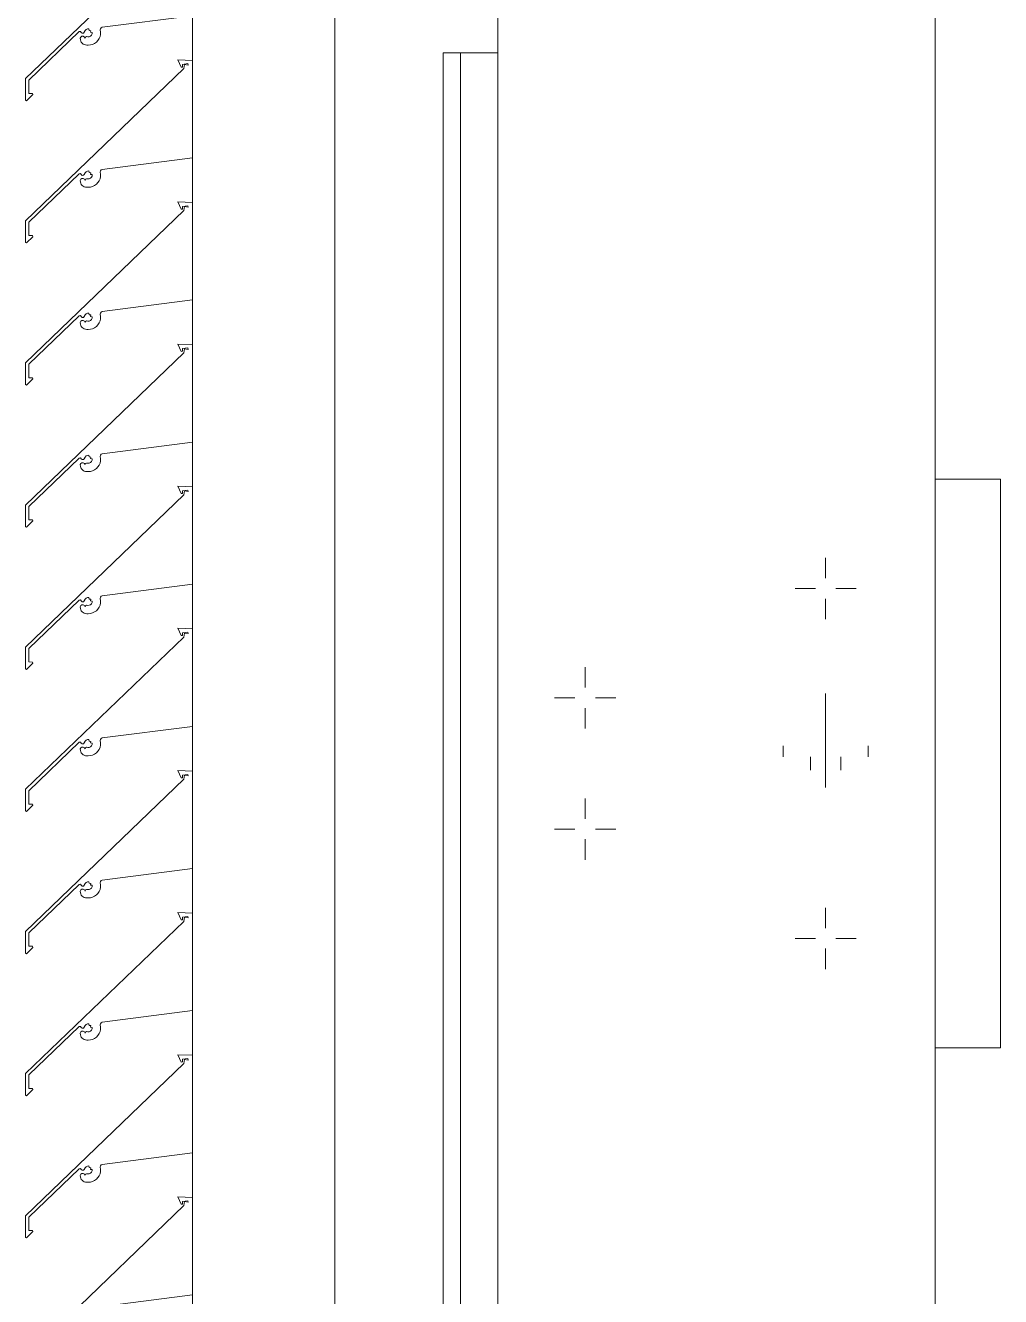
# Model space of a CAD drawing. Header units: millimetres. Extents: x -220592 to 404889, y -217665 to 38245.
# Drawn here: x 7742.18 to 7746.64, y -48094.25 to -48088.44 of the extents above; entities that cross this region are included whole.
import ezdxf

# ---------------------------------------------------------------- set-up
doc = ezdxf.new("R2010")
doc.units = ezdxf.units.MM
doc.linetypes.add('XKITLINE00', pattern=[0])
doc.linetypes.add('XKITLINE02', pattern=[4, 2, -2])
doc.layers.add('Bolt', color=7, linetype='Continuous', lineweight=0)
doc.layers.add('Part', color=7, linetype='Continuous', lineweight=0)

# ---------------------------------------------------------------- blocks, each defined once
blk = doc.blocks.new('*A15047')
at = {"layer": 'Part', "color": 7, "linetype": 'XKITLINE00', "lineweight": 0}
for p, q in [((8.69, 356.643483), (8.69, 102.780027)), ((6.69, 102.780027), (6.69, 273.099959))]:
    blk.add_line(p, q, dxfattribs=at)
blk = doc.blocks.new('*A15215')
at = {"layer": 'Part', "color": 7, "linetype": 'XKITLINE00', "lineweight": 0}
for p, q in [((5.294582, 122.26533), (5.227201, 122.26794)), ((5.227201, 122.26794), (5.242736, 122.234453)), ((5.247859, 122.234865), (5.247988, 122.247056)), ((5.247988, 122.247056), (5.272971, 122.250196)), ((5.272971, 122.250196), (5.275007, 122.243623)), ((5.255094, 122.227984), (4.529972, 121.531738)), ((5.242736, 122.234453), (5.247859, 122.234865)), ((5.257991, 122.246527), (5.255094, 122.227984)), ((5.275007, 122.243623), (5.257991, 122.246527)), ((4.880888, 121.766618), (5.294696, 121.819622)), ((4.545007, 121.525371), (4.776023, 121.746774)), ((4.776023, 121.746774), (4.781182, 121.747866)), ((4.781182, 121.747866), (4.784837, 121.743239)), ((4.788474, 121.725193), (4.78333, 121.721956)), ((4.784837, 121.743239), (4.789301, 121.739385)), ((4.794552, 121.725205), (4.788474, 121.725193)), ((4.789301, 121.739385), (4.795195, 121.739591)), ((4.799708, 121.721987), (4.794552, 121.725205)), ((4.795195, 121.739591), (4.799378, 121.743748)), ((4.799378, 121.743748), (4.802492, 121.751322)), ((4.802492, 121.751322), (4.807159, 121.756108)), ((4.809491, 121.723903), (4.80468, 121.721496)), ((4.807159, 121.756108), (4.813235, 121.758898)), ((4.815409, 121.722998), (4.809491, 121.723903)), ((4.813235, 121.758898), (4.819907, 121.75932)), ((4.819907, 121.75932), (4.822229, 121.75193)), ((4.827877, 121.72594), (4.821909, 121.723342)), ((4.822229, 121.75193), (4.829394, 121.750986)), ((4.832559, 121.730462), (4.827877, 121.72594)), ((4.829394, 121.750986), (4.828225, 121.743926)), ((4.828225, 121.743926), (4.83593, 121.74282)), ((4.835361, 121.736336), (4.832559, 121.730462)), ((4.83593, 121.74282), (4.835361, 121.736336)), ((4.867327, 121.714555), (4.871325, 121.723985)), ((4.871325, 121.723985), (4.873548, 121.733984)), ((4.872437, 121.754354), (4.872676, 121.759876)), ((4.873923, 121.74422), (4.872437, 121.754354)), ((4.872676, 121.759876), (4.875813, 121.764428)), ((4.873548, 121.733984), (4.873923, 121.74422)), ((4.875813, 121.764428), (4.880888, 121.766618)), ((4.78333, 121.721956), (4.78069, 121.716482)), ((4.78069, 121.716482), (4.781186, 121.708712)), ((4.781186, 121.708712), (4.782921, 121.703216)), ((4.782921, 121.703216), (4.785675, 121.698153)), ((4.785675, 121.698153), (4.789347, 121.69371)), ((4.789347, 121.69371), (4.7938, 121.690052)), ((4.7938, 121.690052), (4.79887, 121.687312)), ((4.79887, 121.687312), (4.804371, 121.685593)), ((4.80265, 121.716515), (4.799708, 121.721987)), ((4.80468, 121.721496), (4.80265, 121.716515)), ((4.804371, 121.685593), (4.810099, 121.684957)), ((4.810099, 121.684957), (4.816898, 121.684859)), ((4.821909, 121.723342), (4.815409, 121.722998)), ((4.816898, 121.684859), (4.827111, 121.685644)), ((4.827111, 121.685644), (4.837012, 121.688267)), ((4.837012, 121.688267), (4.846275, 121.69264)), ((4.846275, 121.69264), (4.854591, 121.698618)), ((4.854591, 121.698618), (4.861687, 121.706005)), ((4.861687, 121.706005), (4.867327, 121.714555)), ((4.529972, 121.531738), (4.530525, 121.432587)), ((4.54535, 121.464025), (4.545007, 121.525371)), ((4.535206, 121.430119), (4.563855, 121.459007)), ((4.56277, 121.463928), (4.54535, 121.464025)), ((4.563855, 121.459007), (4.56277, 121.463928)), ((4.530525, 121.432587), (4.535206, 121.430119))]:
    blk.add_line(p, q, dxfattribs=at)
blk = doc.blocks.new('*A15221')
at = {"layer": 'Part', "color": 7, "linetype": 'XKITLINE00', "lineweight": 0}
for p, q in [((5.294696, 121.615326), (5.227201, 121.61794)), ((5.227201, 121.61794), (5.242736, 121.584453)), ((5.255094, 121.577984), (4.529972, 120.881738)), ((5.242736, 121.584453), (5.247859, 121.584865)), ((5.247859, 121.584865), (5.247988, 121.597056)), ((5.247988, 121.597056), (5.272971, 121.600196)), ((5.257991, 121.596527), (5.255094, 121.577984)), ((5.275007, 121.593623), (5.257991, 121.596527)), ((5.272971, 121.600196), (5.275007, 121.593623)), ((4.880888, 121.116618), (5.294696, 121.169622)), ((4.545007, 120.875371), (4.776023, 121.096774)), ((4.776023, 121.096774), (4.781182, 121.097866)), ((4.781182, 121.097866), (4.784837, 121.093239)), ((4.784837, 121.093239), (4.789301, 121.089385)), ((4.789301, 121.089385), (4.795195, 121.089591)), ((4.795195, 121.089591), (4.799378, 121.093748)), ((4.799378, 121.093748), (4.802492, 121.101322)), ((4.802492, 121.101322), (4.807159, 121.106108)), ((4.807159, 121.106108), (4.813235, 121.108898)), ((4.813235, 121.108898), (4.819907, 121.10932)), ((4.819907, 121.10932), (4.822229, 121.10193)), ((4.822229, 121.10193), (4.829394, 121.100986)), ((4.829394, 121.100986), (4.828225, 121.093926)), ((4.828225, 121.093926), (4.83593, 121.09282)), ((4.835361, 121.086336), (4.832559, 121.080462)), ((4.83593, 121.09282), (4.835361, 121.086336)), ((4.872437, 121.104354), (4.872676, 121.109876)), ((4.873923, 121.09422), (4.872437, 121.104354)), ((4.872676, 121.109876), (4.875813, 121.114428)), ((4.873548, 121.083984), (4.873923, 121.09422)), ((4.875813, 121.114428), (4.880888, 121.116618)), ((4.78333, 121.071956), (4.78069, 121.066482)), ((4.78069, 121.066482), (4.781186, 121.058712)), ((4.781186, 121.058712), (4.782921, 121.053216)), ((4.782921, 121.053216), (4.785675, 121.048153)), ((4.788474, 121.075193), (4.78333, 121.071956)), ((4.785675, 121.048153), (4.789347, 121.04371)), ((4.794552, 121.075205), (4.788474, 121.075193)), ((4.789347, 121.04371), (4.7938, 121.040052)), ((4.7938, 121.040052), (4.79887, 121.037312)), ((4.799708, 121.071987), (4.794552, 121.075205)), ((4.79887, 121.037312), (4.804371, 121.035593)), ((4.80265, 121.066515), (4.799708, 121.071987)), ((4.80468, 121.071496), (4.80265, 121.066515)), ((4.804371, 121.035593), (4.810099, 121.034957)), ((4.809491, 121.073903), (4.80468, 121.071496)), ((4.815409, 121.072998), (4.809491, 121.073903)), ((4.810099, 121.034957), (4.816898, 121.034859)), ((4.821909, 121.073342), (4.815409, 121.072998)), ((4.816898, 121.034859), (4.827111, 121.035644)), ((4.827877, 121.07594), (4.821909, 121.073342)), ((4.827111, 121.035644), (4.837012, 121.038267)), ((4.832559, 121.080462), (4.827877, 121.07594)), ((4.837012, 121.038267), (4.846275, 121.04264)), ((4.846275, 121.04264), (4.854591, 121.048618)), ((4.854591, 121.048618), (4.861687, 121.056005)), ((4.861687, 121.056005), (4.867327, 121.064555)), ((4.867327, 121.064555), (4.871325, 121.073985)), ((4.871325, 121.073985), (4.873548, 121.083984)), ((4.529972, 120.881738), (4.530525, 120.782587)), ((4.54535, 120.814025), (4.545007, 120.875371)), ((4.535206, 120.780119), (4.563855, 120.809007)), ((4.56277, 120.813928), (4.54535, 120.814025)), ((4.563855, 120.809007), (4.56277, 120.813928)), ((4.530525, 120.782587), (4.535206, 120.780119))]:
    blk.add_line(p, q, dxfattribs=at)
blk = doc.blocks.new('*A15222')
at = {"layer": 'Part', "color": 7, "linetype": 'XKITLINE00', "lineweight": 0}
for p, q in [((5.255094, 120.927984), (4.529972, 120.231738)), ((5.294696, 120.965326), (5.227201, 120.96794)), ((5.227201, 120.96794), (5.242736, 120.934453)), ((5.242736, 120.934453), (5.247859, 120.934865)), ((5.247859, 120.934865), (5.247988, 120.947056)), ((5.247988, 120.947056), (5.272971, 120.950196)), ((5.257991, 120.946527), (5.255094, 120.927984)), ((5.275007, 120.943623), (5.257991, 120.946527)), ((5.272971, 120.950196), (5.275007, 120.943623)), ((4.880888, 120.466618), (5.294696, 120.519622)), ((4.545007, 120.225371), (4.776023, 120.446774)), ((4.776023, 120.446774), (4.781182, 120.447866)), ((4.781182, 120.447866), (4.784837, 120.443239)), ((4.799378, 120.443748), (4.802492, 120.451322)), ((4.802492, 120.451322), (4.807159, 120.456108)), ((4.807159, 120.456108), (4.813235, 120.458898)), ((4.813235, 120.458898), (4.819907, 120.45932)), ((4.819907, 120.45932), (4.822229, 120.45193)), ((4.822229, 120.45193), (4.829394, 120.450986)), ((4.829394, 120.450986), (4.828225, 120.443926)), ((4.872437, 120.454354), (4.872676, 120.459876)), ((4.873923, 120.44422), (4.872437, 120.454354)), ((4.872676, 120.459876), (4.875813, 120.464428)), ((4.875813, 120.464428), (4.880888, 120.466618)), ((4.78333, 120.421956), (4.78069, 120.416482)), ((4.78069, 120.416482), (4.781186, 120.408712)), ((4.781186, 120.408712), (4.782921, 120.403216)), ((4.782921, 120.403216), (4.785675, 120.398153)), ((4.788474, 120.425193), (4.78333, 120.421956)), ((4.784837, 120.443239), (4.789301, 120.439385)), ((4.785675, 120.398153), (4.789347, 120.39371)), ((4.794552, 120.425205), (4.788474, 120.425193)), ((4.789301, 120.439385), (4.795195, 120.439591)), ((4.789347, 120.39371), (4.7938, 120.390052)), ((4.7938, 120.390052), (4.79887, 120.387312)), ((4.799708, 120.421987), (4.794552, 120.425205)), ((4.795195, 120.439591), (4.799378, 120.443748)), ((4.79887, 120.387312), (4.804371, 120.385593)), ((4.80265, 120.416515), (4.799708, 120.421987)), ((4.80468, 120.421496), (4.80265, 120.416515)), ((4.809491, 120.423903), (4.80468, 120.421496)), ((4.815409, 120.422998), (4.809491, 120.423903)), ((4.821909, 120.423342), (4.815409, 120.422998)), ((4.827877, 120.42594), (4.821909, 120.423342)), ((4.827111, 120.385644), (4.837012, 120.388267)), ((4.832559, 120.430462), (4.827877, 120.42594)), ((4.828225, 120.443926), (4.83593, 120.44282)), ((4.835361, 120.436336), (4.832559, 120.430462)), ((4.83593, 120.44282), (4.835361, 120.436336)), ((4.837012, 120.388267), (4.846275, 120.39264)), ((4.846275, 120.39264), (4.854591, 120.398618)), ((4.854591, 120.398618), (4.861687, 120.406005)), ((4.861687, 120.406005), (4.867327, 120.414555)), ((4.867327, 120.414555), (4.871325, 120.423985)), ((4.871325, 120.423985), (4.873548, 120.433984)), ((4.873548, 120.433984), (4.873923, 120.44422)), ((4.804371, 120.385593), (4.810099, 120.384957)), ((4.810099, 120.384957), (4.816898, 120.384859)), ((4.816898, 120.384859), (4.827111, 120.385644)), ((4.529972, 120.231738), (4.530525, 120.132587)), ((4.54535, 120.164025), (4.545007, 120.225371)), ((4.535206, 120.130119), (4.563855, 120.159007)), ((4.56277, 120.163928), (4.54535, 120.164025)), ((4.563855, 120.159007), (4.56277, 120.163928)), ((4.530525, 120.132587), (4.535206, 120.130119))]:
    blk.add_line(p, q, dxfattribs=at)
blk = doc.blocks.new('*A15223')
at = {"layer": 'Part', "color": 7, "linetype": 'XKITLINE00', "lineweight": 0}
for p, q in [((5.255094, 120.277984), (4.529972, 119.581738)), ((5.294696, 120.315326), (5.227201, 120.31794)), ((5.227201, 120.31794), (5.242736, 120.284453)), ((5.242736, 120.284453), (5.247859, 120.284865)), ((5.247859, 120.284865), (5.247988, 120.297056)), ((5.247988, 120.297056), (5.272971, 120.300196)), ((5.257991, 120.296527), (5.255094, 120.277984)), ((5.275007, 120.293623), (5.257991, 120.296527)), ((5.272971, 120.300196), (5.275007, 120.293623)), ((4.880888, 119.816618), (5.294696, 119.869622)), ((4.802492, 119.801322), (4.807159, 119.806108)), ((4.807159, 119.806108), (4.813235, 119.808898)), ((4.813235, 119.808898), (4.819907, 119.80932)), ((4.819907, 119.80932), (4.822229, 119.80193)), ((4.872437, 119.804354), (4.872676, 119.809876)), ((4.872676, 119.809876), (4.875813, 119.814428)), ((4.875813, 119.814428), (4.880888, 119.816618)), ((4.545007, 119.575371), (4.776023, 119.796774)), ((4.776023, 119.796774), (4.781182, 119.797866)), ((4.78333, 119.771956), (4.78069, 119.766482)), ((4.78069, 119.766482), (4.781186, 119.758712)), ((4.781182, 119.797866), (4.784837, 119.793239)), ((4.781186, 119.758712), (4.782921, 119.753216)), ((4.782921, 119.753216), (4.785675, 119.748153)), ((4.788474, 119.775193), (4.78333, 119.771956)), ((4.784837, 119.793239), (4.789301, 119.789385)), ((4.785675, 119.748153), (4.789347, 119.74371)), ((4.794552, 119.775205), (4.788474, 119.775193)), ((4.789301, 119.789385), (4.795195, 119.789591)), ((4.799708, 119.771987), (4.794552, 119.775205)), ((4.795195, 119.789591), (4.799378, 119.793748)), ((4.799378, 119.793748), (4.802492, 119.801322)), ((4.80265, 119.766515), (4.799708, 119.771987)), ((4.80468, 119.771496), (4.80265, 119.766515)), ((4.809491, 119.773903), (4.80468, 119.771496)), ((4.815409, 119.772998), (4.809491, 119.773903)), ((4.821909, 119.773342), (4.815409, 119.772998)), ((4.827877, 119.77594), (4.821909, 119.773342)), ((4.822229, 119.80193), (4.829394, 119.800986)), ((4.832559, 119.780462), (4.827877, 119.77594)), ((4.829394, 119.800986), (4.828225, 119.793926)), ((4.828225, 119.793926), (4.83593, 119.79282)), ((4.835361, 119.786336), (4.832559, 119.780462)), ((4.83593, 119.79282), (4.835361, 119.786336)), ((4.846275, 119.74264), (4.854591, 119.748618)), ((4.854591, 119.748618), (4.861687, 119.756005)), ((4.861687, 119.756005), (4.867327, 119.764555)), ((4.867327, 119.764555), (4.871325, 119.773985)), ((4.871325, 119.773985), (4.873548, 119.783984)), ((4.873923, 119.79422), (4.872437, 119.804354)), ((4.873548, 119.783984), (4.873923, 119.79422)), ((4.789347, 119.74371), (4.7938, 119.740052)), ((4.7938, 119.740052), (4.79887, 119.737312)), ((4.79887, 119.737312), (4.804371, 119.735593)), ((4.804371, 119.735593), (4.810099, 119.734957)), ((4.810099, 119.734957), (4.816898, 119.734859)), ((4.816898, 119.734859), (4.827111, 119.735644)), ((4.827111, 119.735644), (4.837012, 119.738267)), ((4.837012, 119.738267), (4.846275, 119.74264)), ((4.529972, 119.581738), (4.530525, 119.482587)), ((4.54535, 119.514025), (4.545007, 119.575371)), ((4.530525, 119.482587), (4.535206, 119.480119)), ((4.535206, 119.480119), (4.563855, 119.509007)), ((4.56277, 119.513928), (4.54535, 119.514025)), ((4.563855, 119.509007), (4.56277, 119.513928))]:
    blk.add_line(p, q, dxfattribs=at)
blk = doc.blocks.new('*A15224')
at = {"layer": 'Part', "color": 7, "linetype": 'XKITLINE00', "lineweight": 0}
for p, q in [((5.294696, 119.665326), (5.227201, 119.66794)), ((5.227201, 119.66794), (5.242736, 119.634453)), ((5.242736, 119.634453), (5.247859, 119.634865)), ((5.247859, 119.634865), (5.247988, 119.647056)), ((5.247988, 119.647056), (5.272971, 119.650196)), ((5.257991, 119.646527), (5.255094, 119.627984)), ((5.275007, 119.643623), (5.257991, 119.646527)), ((5.272971, 119.650196), (5.275007, 119.643623)), ((5.255094, 119.627984), (4.529972, 118.931738)), ((4.875813, 119.164428), (4.880888, 119.166618)), ((4.880888, 119.166618), (5.294696, 119.219622)), ((4.545007, 118.925371), (4.776023, 119.146774)), ((4.776023, 119.146774), (4.781182, 119.147866)), ((4.78333, 119.121956), (4.78069, 119.116482)), ((4.78069, 119.116482), (4.781186, 119.108712)), ((4.781182, 119.147866), (4.784837, 119.143239)), ((4.781186, 119.108712), (4.782921, 119.103216)), ((4.788474, 119.125193), (4.78333, 119.121956)), ((4.784837, 119.143239), (4.789301, 119.139385)), ((4.794552, 119.125205), (4.788474, 119.125193)), ((4.789301, 119.139385), (4.795195, 119.139591)), ((4.799708, 119.121987), (4.794552, 119.125205)), ((4.795195, 119.139591), (4.799378, 119.143748)), ((4.799378, 119.143748), (4.802492, 119.151322)), ((4.80265, 119.116515), (4.799708, 119.121987)), ((4.802492, 119.151322), (4.807159, 119.156108)), ((4.80468, 119.121496), (4.80265, 119.116515)), ((4.809491, 119.123903), (4.80468, 119.121496)), ((4.807159, 119.156108), (4.813235, 119.158898)), ((4.815409, 119.122998), (4.809491, 119.123903)), ((4.813235, 119.158898), (4.819907, 119.15932)), ((4.821909, 119.123342), (4.815409, 119.122998)), ((4.819907, 119.15932), (4.822229, 119.15193)), ((4.827877, 119.12594), (4.821909, 119.123342)), ((4.822229, 119.15193), (4.829394, 119.150986)), ((4.832559, 119.130462), (4.827877, 119.12594)), ((4.829394, 119.150986), (4.828225, 119.143926)), ((4.828225, 119.143926), (4.83593, 119.14282)), ((4.835361, 119.136336), (4.832559, 119.130462)), ((4.83593, 119.14282), (4.835361, 119.136336)), ((4.861687, 119.106005), (4.867327, 119.114555)), ((4.867327, 119.114555), (4.871325, 119.123985)), ((4.871325, 119.123985), (4.873548, 119.133984)), ((4.872437, 119.154354), (4.872676, 119.159876)), ((4.873923, 119.14422), (4.872437, 119.154354)), ((4.872676, 119.159876), (4.875813, 119.164428)), ((4.873548, 119.133984), (4.873923, 119.14422)), ((4.782921, 119.103216), (4.785675, 119.098153)), ((4.785675, 119.098153), (4.789347, 119.09371)), ((4.789347, 119.09371), (4.7938, 119.090052)), ((4.7938, 119.090052), (4.79887, 119.087312)), ((4.79887, 119.087312), (4.804371, 119.085593)), ((4.804371, 119.085593), (4.810099, 119.084957)), ((4.810099, 119.084957), (4.816898, 119.084859)), ((4.816898, 119.084859), (4.827111, 119.085644)), ((4.827111, 119.085644), (4.837012, 119.088267)), ((4.837012, 119.088267), (4.846275, 119.09264)), ((4.846275, 119.09264), (4.854591, 119.098618)), ((4.854591, 119.098618), (4.861687, 119.106005)), ((4.529972, 118.931738), (4.530525, 118.832587)), ((4.54535, 118.864025), (4.545007, 118.925371)), ((4.530525, 118.832587), (4.535206, 118.830119)), ((4.535206, 118.830119), (4.563855, 118.859007)), ((4.56277, 118.863928), (4.54535, 118.864025)), ((4.563855, 118.859007), (4.56277, 118.863928))]:
    blk.add_line(p, q, dxfattribs=at)
blk = doc.blocks.new('*A15225')
at = {"layer": 'Part', "color": 7, "linetype": 'XKITLINE00', "lineweight": 0}
for p, q in [((5.294696, 119.015326), (5.227201, 119.01794)), ((5.227201, 119.01794), (5.242736, 118.984453)), ((5.247859, 118.984865), (5.247988, 118.997056)), ((5.247988, 118.997056), (5.272971, 119.000196)), ((5.257991, 118.996527), (5.255094, 118.977984)), ((5.275007, 118.993623), (5.257991, 118.996527)), ((5.272971, 119.000196), (5.275007, 118.993623)), ((5.255094, 118.977984), (4.529972, 118.281738)), ((5.242736, 118.984453), (5.247859, 118.984865)), ((4.880888, 118.516618), (5.294696, 118.569622)), ((4.545007, 118.275371), (4.776023, 118.496774)), ((4.776023, 118.496774), (4.781182, 118.497866)), ((4.78333, 118.471956), (4.78069, 118.466482)), ((4.781182, 118.497866), (4.784837, 118.493239)), ((4.788474, 118.475193), (4.78333, 118.471956)), ((4.784837, 118.493239), (4.789301, 118.489385)), ((4.794552, 118.475205), (4.788474, 118.475193)), ((4.789301, 118.489385), (4.795195, 118.489591)), ((4.799708, 118.471987), (4.794552, 118.475205)), ((4.795195, 118.489591), (4.799378, 118.493748)), ((4.799378, 118.493748), (4.802492, 118.501322)), ((4.80265, 118.466515), (4.799708, 118.471987)), ((4.802492, 118.501322), (4.807159, 118.506108)), ((4.80468, 118.471496), (4.80265, 118.466515)), ((4.809491, 118.473903), (4.80468, 118.471496)), ((4.807159, 118.506108), (4.813235, 118.508898)), ((4.815409, 118.472998), (4.809491, 118.473903)), ((4.813235, 118.508898), (4.819907, 118.50932)), ((4.821909, 118.473342), (4.815409, 118.472998)), ((4.819907, 118.50932), (4.822229, 118.50193)), ((4.827877, 118.47594), (4.821909, 118.473342)), ((4.822229, 118.50193), (4.829394, 118.500986)), ((4.832559, 118.480462), (4.827877, 118.47594)), ((4.829394, 118.500986), (4.828225, 118.493926)), ((4.828225, 118.493926), (4.83593, 118.49282)), ((4.835361, 118.486336), (4.832559, 118.480462)), ((4.83593, 118.49282), (4.835361, 118.486336)), ((4.867327, 118.464555), (4.871325, 118.473985)), ((4.871325, 118.473985), (4.873548, 118.483984)), ((4.872437, 118.504354), (4.872676, 118.509876)), ((4.873923, 118.49422), (4.872437, 118.504354)), ((4.872676, 118.509876), (4.875813, 118.514428)), ((4.873548, 118.483984), (4.873923, 118.49422)), ((4.875813, 118.514428), (4.880888, 118.516618)), ((4.78069, 118.466482), (4.781186, 118.458712)), ((4.781186, 118.458712), (4.782921, 118.453216)), ((4.782921, 118.453216), (4.785675, 118.448153)), ((4.785675, 118.448153), (4.789347, 118.44371)), ((4.789347, 118.44371), (4.7938, 118.440052)), ((4.7938, 118.440052), (4.79887, 118.437312)), ((4.79887, 118.437312), (4.804371, 118.435593)), ((4.804371, 118.435593), (4.810099, 118.434957)), ((4.810099, 118.434957), (4.816898, 118.434859)), ((4.816898, 118.434859), (4.827111, 118.435644)), ((4.827111, 118.435644), (4.837012, 118.438267)), ((4.837012, 118.438267), (4.846275, 118.44264)), ((4.846275, 118.44264), (4.854591, 118.448618)), ((4.854591, 118.448618), (4.861687, 118.456005)), ((4.861687, 118.456005), (4.867327, 118.464555)), ((4.529972, 118.281738), (4.530525, 118.182587)), ((4.54535, 118.214025), (4.545007, 118.275371)), ((4.530525, 118.182587), (4.535206, 118.180119)), ((4.535206, 118.180119), (4.563855, 118.209007)), ((4.56277, 118.213928), (4.54535, 118.214025)), ((4.563855, 118.209007), (4.56277, 118.213928))]:
    blk.add_line(p, q, dxfattribs=at)
blk = doc.blocks.new('*A15226')
at = {"layer": 'Part', "color": 7, "linetype": 'XKITLINE00', "lineweight": 0}
for p, q in [((5.294696, 118.365326), (5.227201, 118.36794)), ((5.227201, 118.36794), (5.242736, 118.334453)), ((5.255094, 118.327984), (4.529972, 117.631738)), ((5.242736, 118.334453), (5.247859, 118.334865)), ((5.247859, 118.334865), (5.247988, 118.347056)), ((5.247988, 118.347056), (5.272971, 118.350196)), ((5.257991, 118.346527), (5.255094, 118.327984)), ((5.275007, 118.343623), (5.257991, 118.346527)), ((5.272971, 118.350196), (5.275007, 118.343623)), ((4.880888, 117.866618), (5.294696, 117.919622)), ((4.545007, 117.625371), (4.776023, 117.846774)), ((4.776023, 117.846774), (4.781182, 117.847866)), ((4.781182, 117.847866), (4.784837, 117.843239)), ((4.784837, 117.843239), (4.789301, 117.839385)), ((4.789301, 117.839385), (4.795195, 117.839591)), ((4.795195, 117.839591), (4.799378, 117.843748)), ((4.799378, 117.843748), (4.802492, 117.851322)), ((4.802492, 117.851322), (4.807159, 117.856108)), ((4.807159, 117.856108), (4.813235, 117.858898)), ((4.813235, 117.858898), (4.819907, 117.85932)), ((4.819907, 117.85932), (4.822229, 117.85193)), ((4.822229, 117.85193), (4.829394, 117.850986)), ((4.832559, 117.830462), (4.827877, 117.82594)), ((4.829394, 117.850986), (4.828225, 117.843926)), ((4.828225, 117.843926), (4.83593, 117.84282)), ((4.835361, 117.836336), (4.832559, 117.830462)), ((4.83593, 117.84282), (4.835361, 117.836336)), ((4.871325, 117.823985), (4.873548, 117.833984)), ((4.872437, 117.854354), (4.872676, 117.859876)), ((4.873923, 117.84422), (4.872437, 117.854354)), ((4.872676, 117.859876), (4.875813, 117.864428)), ((4.873548, 117.833984), (4.873923, 117.84422)), ((4.875813, 117.864428), (4.880888, 117.866618)), ((4.78333, 117.821956), (4.78069, 117.816482)), ((4.78069, 117.816482), (4.781186, 117.808712)), ((4.781186, 117.808712), (4.782921, 117.803216)), ((4.782921, 117.803216), (4.785675, 117.798153)), ((4.788474, 117.825193), (4.78333, 117.821956)), ((4.785675, 117.798153), (4.789347, 117.79371)), ((4.794552, 117.825205), (4.788474, 117.825193)), ((4.789347, 117.79371), (4.7938, 117.790052)), ((4.7938, 117.790052), (4.79887, 117.787312)), ((4.799708, 117.821987), (4.794552, 117.825205)), ((4.79887, 117.787312), (4.804371, 117.785593)), ((4.80265, 117.816515), (4.799708, 117.821987)), ((4.80468, 117.821496), (4.80265, 117.816515)), ((4.804371, 117.785593), (4.810099, 117.784957)), ((4.809491, 117.823903), (4.80468, 117.821496)), ((4.815409, 117.822998), (4.809491, 117.823903)), ((4.810099, 117.784957), (4.816898, 117.784859)), ((4.821909, 117.823342), (4.815409, 117.822998)), ((4.816898, 117.784859), (4.827111, 117.785644)), ((4.827877, 117.82594), (4.821909, 117.823342)), ((4.827111, 117.785644), (4.837012, 117.788267)), ((4.837012, 117.788267), (4.846275, 117.79264)), ((4.846275, 117.79264), (4.854591, 117.798618)), ((4.854591, 117.798618), (4.861687, 117.806005)), ((4.861687, 117.806005), (4.867327, 117.814555)), ((4.867327, 117.814555), (4.871325, 117.823985)), ((4.529972, 117.631738), (4.530525, 117.532587)), ((4.54535, 117.564025), (4.545007, 117.625371)), ((4.535206, 117.530119), (4.563855, 117.559007)), ((4.56277, 117.563928), (4.54535, 117.564025)), ((4.563855, 117.559007), (4.56277, 117.563928)), ((4.530525, 117.532587), (4.535206, 117.530119))]:
    blk.add_line(p, q, dxfattribs=at)
blk = doc.blocks.new('*A15227')
at = {"layer": 'Part', "color": 7, "linetype": 'XKITLINE00', "lineweight": 0}
for p, q in [((5.294696, 117.715326), (5.227201, 117.71794)), ((5.227201, 117.71794), (5.242736, 117.684453)), ((5.255094, 117.677984), (4.529972, 116.981738)), ((5.242736, 117.684453), (5.247859, 117.684865)), ((5.247859, 117.684865), (5.247988, 117.697056)), ((5.247988, 117.697056), (5.272971, 117.700196)), ((5.257991, 117.696527), (5.255094, 117.677984)), ((5.275007, 117.693623), (5.257991, 117.696527)), ((5.272971, 117.700196), (5.275007, 117.693623)), ((4.880888, 117.216618), (5.294696, 117.269622)), ((4.545007, 116.975371), (4.776023, 117.196774)), ((4.776023, 117.196774), (4.781182, 117.197866)), ((4.781182, 117.197866), (4.784837, 117.193239)), ((4.784837, 117.193239), (4.789301, 117.189385)), ((4.795195, 117.189591), (4.799378, 117.193748)), ((4.799378, 117.193748), (4.802492, 117.201322)), ((4.802492, 117.201322), (4.807159, 117.206108)), ((4.807159, 117.206108), (4.813235, 117.208898)), ((4.813235, 117.208898), (4.819907, 117.20932)), ((4.819907, 117.20932), (4.822229, 117.20193)), ((4.822229, 117.20193), (4.829394, 117.200986)), ((4.829394, 117.200986), (4.828225, 117.193926)), ((4.828225, 117.193926), (4.83593, 117.19282)), ((4.83593, 117.19282), (4.835361, 117.186336)), ((4.872437, 117.204354), (4.872676, 117.209876)), ((4.873923, 117.19422), (4.872437, 117.204354)), ((4.872676, 117.209876), (4.875813, 117.214428)), ((4.873548, 117.183984), (4.873923, 117.19422)), ((4.875813, 117.214428), (4.880888, 117.216618)), ((4.78333, 117.171956), (4.78069, 117.166482)), ((4.78069, 117.166482), (4.781186, 117.158712)), ((4.781186, 117.158712), (4.782921, 117.153216)), ((4.782921, 117.153216), (4.785675, 117.148153)), ((4.788474, 117.175193), (4.78333, 117.171956)), ((4.785675, 117.148153), (4.789347, 117.14371)), ((4.794552, 117.175205), (4.788474, 117.175193)), ((4.789301, 117.189385), (4.795195, 117.189591)), ((4.789347, 117.14371), (4.7938, 117.140052)), ((4.7938, 117.140052), (4.79887, 117.137312)), ((4.799708, 117.171987), (4.794552, 117.175205)), ((4.79887, 117.137312), (4.804371, 117.135593)), ((4.80265, 117.166515), (4.799708, 117.171987)), ((4.80468, 117.171496), (4.80265, 117.166515)), ((4.804371, 117.135593), (4.810099, 117.134957)), ((4.809491, 117.173903), (4.80468, 117.171496)), ((4.815409, 117.172998), (4.809491, 117.173903)), ((4.810099, 117.134957), (4.816898, 117.134859)), ((4.821909, 117.173342), (4.815409, 117.172998)), ((4.816898, 117.134859), (4.827111, 117.135644)), ((4.827877, 117.17594), (4.821909, 117.173342)), ((4.827111, 117.135644), (4.837012, 117.138267)), ((4.832559, 117.180462), (4.827877, 117.17594)), ((4.835361, 117.186336), (4.832559, 117.180462)), ((4.837012, 117.138267), (4.846275, 117.14264)), ((4.846275, 117.14264), (4.854591, 117.148618)), ((4.854591, 117.148618), (4.861687, 117.156005)), ((4.861687, 117.156005), (4.867327, 117.164555)), ((4.867327, 117.164555), (4.871325, 117.173985)), ((4.871325, 117.173985), (4.873548, 117.183984)), ((4.529972, 116.981738), (4.530525, 116.882587)), ((4.54535, 116.914025), (4.545007, 116.975371)), ((4.535206, 116.880119), (4.563855, 116.909007)), ((4.56277, 116.913928), (4.54535, 116.914025)), ((4.563855, 116.909007), (4.56277, 116.913928)), ((4.530525, 116.882587), (4.535206, 116.880119))]:
    blk.add_line(p, q, dxfattribs=at)
blk = doc.blocks.new('*A15228')
at = {"layer": 'Part', "color": 7, "linetype": 'XKITLINE00', "lineweight": 0}
for p, q in [((8.989864, 119.7), (8.69, 119.7)), ((8.989864, 117.1), (8.989864, 119.7)), ((8.69, 117.1), (8.989864, 117.1))]:
    blk.add_line(p, q, dxfattribs=at)
blk = doc.blocks.new('*A15229')
at = {"layer": 'Bolt', "color": 7, "linetype": 'XKITLINE02', "lineweight": 0}
for p, q in [((8.189864, 118.2908), (8.189864, 118.72)), ((7.994864, 118.43), (7.994864, 118.48)), ((8.384864, 118.43), (8.384864, 118.48)), ((8.119864, 118.37), (8.119864, 118.43)), ((8.259864, 118.37), (8.259864, 118.43))]:
    blk.add_line(p, q, dxfattribs=at)
blk = doc.blocks.new('*A15230')
at = {"layer": 'Bolt', "color": 7, "linetype": 'XKITLINE00', "lineweight": 0}
for p, q in [((8.189864, 119.34), (8.189864, 119.24676)), ((8.049864, 119.2), (8.143104, 119.2)), ((8.329864, 119.2), (8.236624, 119.2)), ((8.189864, 119.06), (8.189864, 119.15324)), ((8.189864, 117.74), (8.189864, 117.64676)), ((8.049864, 117.6), (8.143104, 117.6)), ((8.329864, 117.6), (8.236624, 117.6)), ((8.189864, 117.46), (8.189864, 117.55324))]:
    blk.add_line(p, q, dxfattribs=at)
blk = doc.blocks.new('*A15231')
at = {"layer": 'Bolt', "color": 7, "linetype": 'XKITLINE00', "lineweight": 0}
for p, q in [((7.089864, 118.84), (7.089864, 118.74676)), ((6.949864, 118.7), (7.043104, 118.7)), ((7.089864, 118.56), (7.089864, 118.65324)), ((7.229864, 118.7), (7.136624, 118.7)), ((7.089864, 118.24), (7.089864, 118.14676)), ((6.949864, 118.1), (7.043104, 118.1)), ((7.229864, 118.1), (7.136624, 118.1)), ((7.089864, 117.96), (7.089864, 118.05324))]:
    blk.add_line(p, q, dxfattribs=at)
blk = doc.blocks.new('*A15232')
at = {"layer": 'Part', "color": 7, "linetype": 'XKITLINE00', "lineweight": 0}
for p, q in [((6.69, 121.65), (6.439864, 121.65)), ((6.439864, 121.65), (6.439864, 103.030027)), ((6.519864, 103.030027), (6.519864, 121.65))]:
    blk.add_line(p, q, dxfattribs=at)
blk = doc.blocks.new('*A15247')
at = {"layer": 'Part', "color": 7, "linetype": 'XKITLINE00', "lineweight": 0}
for p, q in [((5.294696, 122.26533), (5.294696, 108.465444)), ((5.944696, 122.26533), (5.944696, 108.465444))]:
    blk.add_line(p, q, dxfattribs=at)
blk = doc.blocks.new('*A15248')
at = {"layer": 'Part', "color": 7, "linetype": 'XKITLINE00', "lineweight": 0}
for p, q in [((5.255094, 117.027984), (4.529972, 116.331738)), ((5.294696, 117.065326), (5.227201, 117.06794)), ((5.227201, 117.06794), (5.242736, 117.034453)), ((5.242736, 117.034453), (5.247859, 117.034865)), ((5.247859, 117.034865), (5.247988, 117.047056)), ((5.247988, 117.047056), (5.272971, 117.050196)), ((5.257991, 117.046527), (5.255094, 117.027984)), ((5.275007, 117.043623), (5.257991, 117.046527)), ((5.272971, 117.050196), (5.275007, 117.043623)), ((4.880888, 116.566618), (5.294696, 116.619622)), ((4.799378, 116.543748), (4.802492, 116.551322)), ((4.802492, 116.551322), (4.807159, 116.556108)), ((4.807159, 116.556108), (4.813235, 116.558898)), ((4.813235, 116.558898), (4.819907, 116.55932)), ((4.819907, 116.55932), (4.822229, 116.55193)), ((4.822229, 116.55193), (4.829394, 116.550986)), ((4.829394, 116.550986), (4.828225, 116.543926)), ((4.872437, 116.554354), (4.872676, 116.559876)), ((4.873923, 116.54422), (4.872437, 116.554354)), ((4.872676, 116.559876), (4.875813, 116.564428)), ((4.875813, 116.564428), (4.880888, 116.566618)), ((4.545007, 116.325371), (4.776023, 116.546774)), ((4.776023, 116.546774), (4.781182, 116.547866)), ((4.78333, 116.521956), (4.78069, 116.516482)), ((4.78069, 116.516482), (4.781186, 116.508712)), ((4.781182, 116.547866), (4.784837, 116.543239)), ((4.781186, 116.508712), (4.782921, 116.503216)), ((4.782921, 116.503216), (4.785675, 116.498153)), ((4.788474, 116.525193), (4.78333, 116.521956)), ((4.784837, 116.543239), (4.789301, 116.539385)), ((4.785675, 116.498153), (4.789347, 116.49371)), ((4.794552, 116.525205), (4.788474, 116.525193)), ((4.789301, 116.539385), (4.795195, 116.539591)), ((4.789347, 116.49371), (4.7938, 116.490052)), ((4.799708, 116.521987), (4.794552, 116.525205)), ((4.795195, 116.539591), (4.799378, 116.543748)), ((4.80265, 116.516515), (4.799708, 116.521987)), ((4.80468, 116.521496), (4.80265, 116.516515)), ((4.809491, 116.523903), (4.80468, 116.521496)), ((4.815409, 116.522998), (4.809491, 116.523903)), ((4.821909, 116.523342), (4.815409, 116.522998)), ((4.827877, 116.52594), (4.821909, 116.523342)), ((4.832559, 116.530462), (4.827877, 116.52594)), ((4.828225, 116.543926), (4.83593, 116.54282)), ((4.835361, 116.536336), (4.832559, 116.530462)), ((4.83593, 116.54282), (4.835361, 116.536336)), ((4.837012, 116.488267), (4.846275, 116.49264)), ((4.846275, 116.49264), (4.854591, 116.498618)), ((4.854591, 116.498618), (4.861687, 116.506005)), ((4.861687, 116.506005), (4.867327, 116.514555)), ((4.867327, 116.514555), (4.871325, 116.523985)), ((4.871325, 116.523985), (4.873548, 116.533984)), ((4.873548, 116.533984), (4.873923, 116.54422)), ((4.7938, 116.490052), (4.79887, 116.487312)), ((4.79887, 116.487312), (4.804371, 116.485593)), ((4.804371, 116.485593), (4.810099, 116.484957)), ((4.810099, 116.484957), (4.816898, 116.484859)), ((4.816898, 116.484859), (4.827111, 116.485644)), ((4.827111, 116.485644), (4.837012, 116.488267)), ((4.529972, 116.331738), (4.530525, 116.232587)), ((4.54535, 116.264025), (4.545007, 116.325371)), ((4.56277, 116.263928), (4.54535, 116.264025)), ((4.563855, 116.259007), (4.56277, 116.263928)), ((4.530525, 116.232587), (4.535206, 116.230119)), ((4.535206, 116.230119), (4.563855, 116.259007))]:
    blk.add_line(p, q, dxfattribs=at)
blk = doc.blocks.new('*A15249')
at = {"layer": 'Part', "color": 7, "linetype": 'XKITLINE00', "lineweight": 0}
for p, q in [((5.255094, 116.377984), (4.529972, 115.681738)), ((5.294696, 116.415326), (5.227201, 116.41794)), ((5.227201, 116.41794), (5.242736, 116.384453)), ((5.242736, 116.384453), (5.247859, 116.384865)), ((5.247859, 116.384865), (5.247988, 116.397056)), ((5.247988, 116.397056), (5.272971, 116.400196)), ((5.257991, 116.396527), (5.255094, 116.377984)), ((5.275007, 116.393623), (5.257991, 116.396527)), ((5.272971, 116.400196), (5.275007, 116.393623)), ((4.880888, 115.916618), (5.294696, 115.969622)), ((4.872676, 115.909876), (4.875813, 115.914428)), ((4.875813, 115.914428), (4.880888, 115.916618)), ((4.545007, 115.675371), (4.776023, 115.896774)), ((4.776023, 115.896774), (4.781182, 115.897866)), ((4.78333, 115.871956), (4.78069, 115.866482)), ((4.78069, 115.866482), (4.781186, 115.858712)), ((4.781182, 115.897866), (4.784837, 115.893239)), ((4.781186, 115.858712), (4.782921, 115.853216)), ((4.782921, 115.853216), (4.785675, 115.848153)), ((4.788474, 115.875193), (4.78333, 115.871956)), ((4.784837, 115.893239), (4.789301, 115.889385)), ((4.794552, 115.875205), (4.788474, 115.875193)), ((4.789301, 115.889385), (4.795195, 115.889591)), ((4.799708, 115.871987), (4.794552, 115.875205)), ((4.795195, 115.889591), (4.799378, 115.893748)), ((4.799378, 115.893748), (4.802492, 115.901322)), ((4.80265, 115.866515), (4.799708, 115.871987)), ((4.802492, 115.901322), (4.807159, 115.906108)), ((4.80468, 115.871496), (4.80265, 115.866515)), ((4.809491, 115.873903), (4.80468, 115.871496)), ((4.807159, 115.906108), (4.813235, 115.908898)), ((4.815409, 115.872998), (4.809491, 115.873903)), ((4.813235, 115.908898), (4.819907, 115.90932)), ((4.821909, 115.873342), (4.815409, 115.872998)), ((4.819907, 115.90932), (4.822229, 115.90193)), ((4.827877, 115.87594), (4.821909, 115.873342)), ((4.822229, 115.90193), (4.829394, 115.900986)), ((4.832559, 115.880462), (4.827877, 115.87594)), ((4.829394, 115.900986), (4.828225, 115.893926)), ((4.828225, 115.893926), (4.83593, 115.89282)), ((4.835361, 115.886336), (4.832559, 115.880462)), ((4.83593, 115.89282), (4.835361, 115.886336)), ((4.854591, 115.848618), (4.861687, 115.856005)), ((4.861687, 115.856005), (4.867327, 115.864555)), ((4.867327, 115.864555), (4.871325, 115.873985)), ((4.871325, 115.873985), (4.873548, 115.883984)), ((4.872437, 115.904354), (4.872676, 115.909876)), ((4.873923, 115.89422), (4.872437, 115.904354)), ((4.873548, 115.883984), (4.873923, 115.89422)), ((4.785675, 115.848153), (4.789347, 115.84371)), ((4.789347, 115.84371), (4.7938, 115.840052)), ((4.7938, 115.840052), (4.79887, 115.837312)), ((4.79887, 115.837312), (4.804371, 115.835593)), ((4.804371, 115.835593), (4.810099, 115.834957)), ((4.810099, 115.834957), (4.816898, 115.834859)), ((4.816898, 115.834859), (4.827111, 115.835644)), ((4.827111, 115.835644), (4.837012, 115.838267)), ((4.837012, 115.838267), (4.846275, 115.84264)), ((4.846275, 115.84264), (4.854591, 115.848618)), ((4.529972, 115.681738), (4.530525, 115.582587)), ((4.54535, 115.614025), (4.545007, 115.675371)), ((4.530525, 115.582587), (4.535206, 115.580119)), ((4.535206, 115.580119), (4.563855, 115.609007)), ((4.56277, 115.613928), (4.54535, 115.614025)), ((4.563855, 115.609007), (4.56277, 115.613928))]:
    blk.add_line(p, q, dxfattribs=at)

msp = doc.modelspace()

# ---------------------------------------------------------------- block references
at = {"color": 7, "lineweight": 0}
for name in ['*A15047', '*A15215', '*A15247', '*A15232', '*A15221', '*A15222', '*A15223', '*A15224', '*A15228', '*A15230', '*A15225', '*A15231', '*A15229', '*A15226', '*A15227', '*A15248', '*A15249']:
    msp.add_blockref(name, (7737.6457, -48210.2152), dxfattribs=at)

doc.saveas('drawing.dxf')
